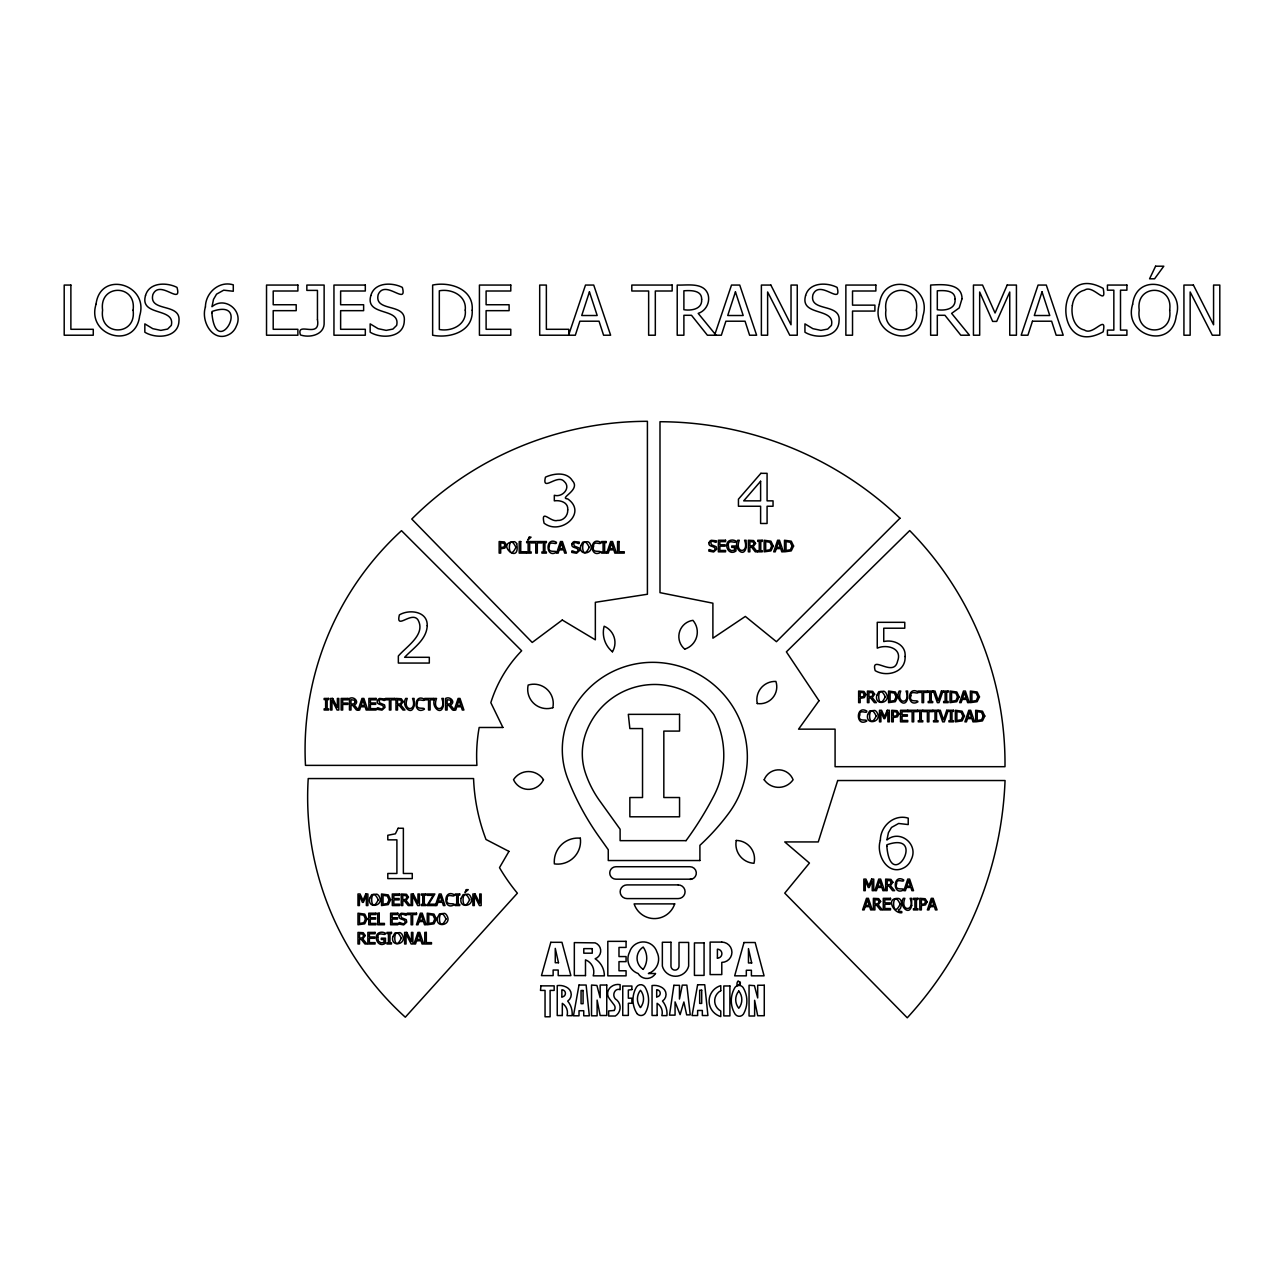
<?xml version="1.0" encoding="UTF-8"?>
<svg xmlns="http://www.w3.org/2000/svg" width="1284" height="1284" viewBox="0 0 1284 1284"><rect width="100%" height="100%" fill="white"/><g stroke="black" fill="none" stroke-linecap="round" stroke-linejoin="round"><path stroke-width="1.5" d="M358.075 710.02L361.976 698.432L363.886 698.432L367.786 710.02L366.165 710.02L365.105 706.778L360.692 706.778L359.632 710.02L356.422 710.02L352.747 705.414L350.997 705.414L350.997 710.02L349.457 710.02L349.457 698.432C354.191 695.816 359.969 702.412 354.304 704.98L358.413 710.02M568.587 335.22L585.504 285.064L593.722 285.064L610.622 335.22L603.592 335.22L599.034 321.209L579.87 321.209L575.328 335.22L539.697 335.22L539.697 285.064L546.358 285.064L546.358 329.298L568.764 329.298L568.764 335.22M454.215 710.02L458.115 698.432L460.009 698.432L463.909 710.02L462.288 710.02L461.245 706.778L456.815 706.778L455.772 710.02L452.546 710.02L448.886 705.414L447.121 705.414L447.121 710.02L445.58 710.02L445.58 698.432C450.331 695.816 456.109 702.412 450.427 704.98L454.552 710.02M714.594 335.22L731.511 285.064L739.728 285.064L756.629 335.22L749.599 335.22L745.057 321.209L725.893 321.209L721.335 335.22L707.388 335.22L691.498 315.286L683.89 315.286L683.89 335.22L677.214 335.22L677.214 285.064C687.405 285.497 704.354 281.886 708.222 295.063C710.084 302.735 705.799 310.921 698.191 313.392L716.055 335.22M738.156 985.502L740.419 982.966L738.156 980.928A4.51 4.51 0 0 0 737.321 985.727A4.992 4.992 0 0 0 734.705 987.91A25.439 25.439 0 0 0 735.218 1014.28A5.072 5.072 0 0 0 743.324 1014.28A26.258 26.258 0 0 0 743.324 987.91A4.992 4.992 0 0 0 738.156 985.502L737.321 985.727M739.295 985.197L740.354 983.801L739.761 981.602M690.006 879.412L691.659 879.187A6.34 6.34 0 0 0 690.006 866.732L615.967 866.732A6.227 6.227 0 0 0 609.739 872.959A6.227 6.227 0 0 0 615.967 879.187L691.659 879.187M516.714 543.726C520.903 566.437 494.035 542.233 514.515 541.704A4.43 4.43 0 0 1 516.714 543.726M211.892 312.911C215.985 361.623 252.948 297.134 212.004 311.482L211.892 312.911M886.827 846.204C890.919 894.932 927.883 830.443 886.923 844.776L886.827 846.204M901.769 904.113L900.405 908.494A4.301 4.301 0 0 1 898.495 909.81C898.094 913.02 902.78 909.891 901.801 912.731C893.841 914.096 884.885 897.067 898.784 898.495A4.43 4.43 0 0 1 900.967 900.501L901.769 904.113M205.424 306.972C200.465 322.011 213.834 344.337 230.526 333.599A15.954 15.954 0 0 0 236.352 326.088C243.96 310.953 224.957 295.721 212.004 306.699L213.497 299.397L216.563 294.148L223.705 290.184L233.287 291.259L233.287 284.839C219.131 280.522 205.504 292.768 205.424 306.972M414.09 705.654C411.875 716.905 400.977 705.991 405.712 698.432L407.253 698.432C402.117 711.962 417.669 711.962 412.549 698.432L414.09 698.432L414.09 705.654M443.381 705.654C441.182 716.905 430.268 705.991 435.003 698.432L436.544 698.432C431.408 711.962 446.976 711.962 441.84 698.432L443.381 698.432L443.381 705.654M746.116 547.482C743.918 558.733 733.02 547.819 737.754 540.259L739.295 540.259C734.159 553.789 749.712 553.789 744.576 540.259L746.116 540.259L746.116 547.482M880.359 840.282C875.399 855.321 888.753 877.646 905.445 866.893A15.954 15.954 0 0 0 911.287 859.397C918.895 844.262 899.875 829.015 886.923 839.993L888.416 832.69L891.497 827.442L898.623 823.477L908.221 824.569L908.221 818.133C894.065 813.831 880.423 826.061 880.359 840.282M907.595 698.271C905.38 709.522 894.483 698.608 899.217 691.049L900.758 691.049C895.622 704.579 911.175 704.579 906.055 691.049L907.595 691.049L907.595 698.271M911.688 905.541C909.473 916.792 898.575 905.878 903.31 898.335L904.851 898.335C899.715 911.849 915.283 911.865 910.147 898.335L911.688 898.335L911.688 905.541M133.087 310.166C136.778 336.504 98.916 336.488 102.592 310.166C98.836 283.716 136.826 283.748 133.087 310.166M317.453 319.668C320.888 339.506 295.818 320.631 300.44 334.947C310.054 338.254 324.948 334.691 324.13 322.188L324.13 285.064L306.844 285.064L306.844 290.393L317.453 290.393L317.453 319.668M378.218 899.779C369.487 917.964 369.519 881.53 378.218 899.779M401.33 938.203C392.583 956.403 392.631 919.97 401.33 938.203M446.013 918.991C437.282 937.192 437.314 900.742 446.013 918.991M469.591 899.779C460.86 917.964 460.908 881.53 469.591 899.779M515.911 547.337C507.18 565.522 507.228 529.088 515.911 547.337M589.212 547.337C580.48 565.522 580.529 529.088 589.212 547.337M876.186 716.055C867.438 734.255 867.486 697.822 876.186 716.055M885.27 696.843C876.539 715.044 876.587 678.61 885.27 696.843M916.391 310.166C920.098 336.504 882.236 336.488 885.912 310.166C882.156 283.716 920.146 283.748 916.391 310.166M900.164 904.113C891.433 922.329 891.465 885.88 900.164 904.113M1169.676 310.166C1173.383 336.504 1135.521 336.488 1139.197 310.166C1135.441 283.716 1173.432 283.748 1169.676 310.166M377.785 937.143L378.331 940.979L380.738 942.809L383.948 942.504L383.948 939.519L381.284 939.519L381.284 938.171L385.473 938.171L385.473 943.21C376.886 949.229 371.734 932.473 381.637 932.2A7.415 7.415 0 0 1 384.654 932.842L385.425 933.195C386.243 936.855 377.528 930.483 377.785 937.143M417.3 703.183C414.909 710.935 424.811 706.649 424.41 709.233C413.223 715.75 413.255 692.766 424.41 699.202C425.325 702.797 416.883 696.586 417.3 703.183M447.121 898.72C444.729 906.472 454.632 902.187 454.247 904.771C443.06 911.287 443.092 888.303 454.247 894.755C455.162 898.351 446.72 892.139 447.121 898.72M549.295 546.278C546.904 554.03 556.807 549.745 556.421 552.329C545.235 558.845 545.267 535.861 556.421 542.313C557.336 545.893 548.894 539.697 549.295 546.278M593.513 546.278C591.121 554.03 601.024 549.745 600.623 552.329C589.452 558.845 589.468 535.861 600.623 542.313C601.522 545.909 593.128 539.681 593.513 546.278M728.269 544.994L728.814 548.83L731.206 550.643L734.432 550.354L734.432 547.353L731.752 547.353L731.752 546.005L735.957 546.005L735.957 551.061C727.354 557.063 722.218 540.307 732.121 540.05A7.415 7.415 0 0 1 735.138 540.692L735.909 541.046C736.727 544.705 728.012 538.317 728.269 544.994M859.654 715.011C857.247 722.764 867.165 718.478 866.764 721.062C855.577 727.579 855.609 704.595 866.764 711.047C867.679 714.626 859.237 708.431 859.654 715.011M896.537 883.841C894.129 891.61 904.048 887.324 903.647 889.908C892.46 896.425 892.492 873.441 903.647 879.877C904.562 883.472 896.12 877.261 896.537 883.841M910.805 695.784C908.398 703.552 918.317 699.266 917.916 701.85C906.729 708.367 906.761 685.383 917.916 691.819C918.83 695.414 910.388 689.203 910.805 695.784M1072.333 305.592C1070.872 314.997 1073.873 327.709 1084.515 330.052C1093.085 336.264 1107.049 313.28 1103.165 331.818C1053.313 359.584 1053.49 260.957 1103.165 288.402C1107.017 307.261 1093.166 283.892 1084.482 290.184C1077.308 291.661 1073.087 298.723 1072.333 305.592M96.043 304.212C86.044 336.135 135.51 350.532 139.635 315.96C149.538 284.181 100.232 269.849 96.043 304.212M369.664 898.399C367.288 909.794 384.943 905.798 379.021 896.168A4.43 4.43 0 0 0 376.822 894.162L371.702 894.627L369.664 898.399M392.776 936.822C390.384 948.234 408.055 944.238 402.117 934.591A4.43 4.43 0 0 0 399.934 932.585L394.814 933.067L392.776 936.822M437.459 917.611C435.067 929.022 452.738 925.01 446.8 915.38A4.43 4.43 0 0 0 444.617 913.373L439.497 913.855L437.459 917.611M461.052 898.399C458.661 909.794 476.316 905.798 470.393 896.168A4.43 4.43 0 0 0 468.195 894.162L463.091 894.627L461.052 898.399M580.673 545.957C578.282 557.352 595.953 553.356 590.014 543.726A4.43 4.43 0 0 0 587.831 541.704L582.711 542.185L580.673 545.957M879.363 304.212C869.364 336.135 918.814 350.532 922.939 315.96C932.858 284.181 883.536 269.849 879.363 304.212M867.631 714.69C865.239 726.086 882.911 722.089 876.972 712.459A4.43 4.43 0 0 0 874.789 710.437L869.669 710.919L867.631 714.69M876.731 695.479C874.34 706.874 891.995 702.878 886.072 693.232A4.43 4.43 0 0 0 883.89 691.225L878.77 691.707L876.731 695.479M1132.649 304.212C1122.649 336.135 1172.115 350.532 1176.224 315.96C1186.143 284.181 1136.822 269.849 1132.649 304.212M567.721 509.876C568.122 515.638 563.307 520.935 557.384 520.453C550.708 522.62 540.628 507.95 544.079 523.182C560.739 535.99 587.912 512.926 567.705 498.898C558.235 498.288 581.203 490.087 572.455 480.778C567.014 471.549 553.789 473.347 545.459 477.15C541.655 492.703 557.272 473.523 564.158 481.42C571.428 487.759 562.376 497.791 554.319 495.271L554.319 500.856C560.306 499.941 568.571 502.429 567.721 509.876M365.507 918.975L363.886 922.682L359.52 923.453L359.52 914.513L363.741 915.219L365.507 918.975M389.036 899.763L387.415 903.471L383.049 904.241L383.049 895.301L387.27 896.007L389.036 899.763M465.257 310.102C466.975 324.692 451.759 331.866 439.321 329.49L439.321 290.794C451.663 288.483 466.798 295.641 465.257 310.102M434.762 918.975L433.157 922.682L428.776 923.453L428.776 914.513L433.013 915.219L434.762 918.975M771.668 546.037L770.063 549.745L765.681 550.515L765.681 541.575L769.918 542.281L771.668 546.037M792.019 546.037L790.398 549.745L786.033 550.515L786.033 541.575L790.254 542.281L792.019 546.037M896.088 696.827L894.483 700.534L890.101 701.305L890.101 692.381L894.322 693.071L896.088 696.827M957.559 696.827L955.938 700.534L951.572 701.305L951.572 692.381L955.794 693.071L957.559 696.827M962.872 716.039L961.267 719.746L956.885 720.517L956.885 711.593L961.106 712.283L962.872 716.039M977.894 696.827L976.289 700.534L971.908 701.305L971.908 692.381L976.145 693.071L977.894 696.827M983.207 716.039L981.602 719.746L977.22 720.517L977.22 711.593L981.457 712.283L983.207 716.039M905.076 656.509C906.023 672.174 886.811 677.583 875.19 670.665C870.359 653.765 893.792 678.385 897.58 661.164C902.684 648.131 886.666 643.958 877.245 648.163L877.245 622.323L904.771 622.323L904.771 628.213L883.745 628.213L883.745 641.551C893.632 639.207 906.279 644.857 905.076 656.509M506.474 545.026L504.805 548.124L500.696 548.798L500.696 553.115L499.155 553.115L499.155 541.543L504.5 541.928L506.474 545.026M865.946 694.548L864.293 697.629L860.184 698.319L860.184 702.637L858.643 702.637L858.643 691.049L863.988 691.45L865.946 694.548M899.041 713.76L897.372 716.857L893.279 717.531L893.279 721.849L891.738 721.849L891.738 710.277L897.067 710.662L899.041 713.76M927.144 901.817L925.475 904.915L921.366 905.589L921.366 909.907L919.826 909.907L919.826 898.335L925.17 898.72L927.144 901.817M145.509 295.577C139.394 316.779 175.619 307.036 171.302 325.398L167.61 329.073L160.837 330.373L152.78 328.672L144.835 323.873L144.835 332.219C156.199 339.217 178.476 337.853 178.958 320.936C180.948 302.446 148.463 312.558 152.86 294.598C159.762 278.708 182.216 306.507 176.999 287.391C166.711 282.175 149.137 282.143 145.509 295.577M370.835 295.577C364.736 316.779 400.961 307.036 396.644 325.398L392.936 329.073L386.163 330.373L378.122 328.672L370.161 323.873L370.161 332.219C381.541 339.217 403.802 337.853 404.283 320.936C406.29 302.446 373.805 312.558 378.186 294.598C385.088 278.708 407.558 306.507 402.341 287.391C392.053 282.175 374.463 282.143 370.835 295.577M377.384 700.871C375.971 705.751 384.333 703.504 383.338 707.741C381.797 711.513 376.164 704.932 377.239 709.314L382.006 710.148L385.04 707.388L384.558 704.9L379.791 702.926L379.085 700.647C380.513 697.1 385.698 703.183 384.654 698.977L379.663 698.464A3.691 3.691 0 0 0 377.929 699.684L377.384 700.871M399.115 915.62C397.703 920.516 406.065 918.269 405.07 922.506C403.529 926.262 398.024 919.729 398.955 924.079L403.722 924.913L406.755 922.153L406.274 919.649L401.507 917.691L400.801 915.396C402.229 911.865 407.413 917.932 406.37 913.726L401.378 913.229A3.691 3.691 0 0 0 399.661 914.449L399.115 915.62M571.958 543.967C570.545 548.862 578.907 546.615 577.912 550.836C576.356 554.624 570.722 548.027 571.797 552.425L576.564 553.26L579.598 550.483L579.116 547.995L574.349 546.021L573.643 543.742C575.088 540.211 580.272 546.278 579.228 542.073L574.221 541.559A3.691 3.691 0 0 0 572.504 542.779L571.958 543.967M709.041 542.683C707.628 547.578 715.99 545.331 714.995 549.568C713.455 553.34 707.821 546.759 708.896 551.141L713.663 551.976L716.697 549.215L716.215 546.711L711.448 544.753L710.742 542.458C712.171 538.927 717.355 544.994 716.312 540.789L711.32 540.291A3.691 3.691 0 0 0 709.587 541.511L709.041 542.683M805.598 295.577C799.499 316.779 835.724 307.036 831.406 325.398L827.699 329.073L820.941 330.373L812.884 328.672L804.94 323.873L804.94 332.219C816.303 339.217 838.58 337.853 839.062 320.936C841.052 302.446 808.567 312.558 812.965 294.598C819.866 278.708 842.32 306.507 837.104 287.391C826.816 282.175 809.241 282.143 805.598 295.577M367.096 918.991L364.736 923.838L357.979 924.769L357.979 913.197L364.752 914.112L367.096 918.991M390.625 899.779L388.266 904.626L381.508 905.557L381.508 893.985L388.282 894.9L390.625 899.779M472.191 310.198C473.459 331.657 449.898 338.623 432.644 335.22L432.644 285.064C449.865 281.405 473.876 288.948 472.191 310.198M436.367 918.991L434.008 923.838L427.235 924.769L427.235 913.197L434.024 914.112L436.367 918.991M773.273 546.053L770.914 550.9L764.14 551.831L764.14 540.259L770.93 541.174L773.273 546.053M793.608 546.053L791.249 550.9L784.492 551.831L784.492 540.259L791.265 541.174L793.608 546.053M897.693 696.859L895.317 701.706L888.56 702.637L888.56 691.049L895.333 691.98L897.693 696.859M959.148 696.859L956.789 701.706L950.032 702.637L950.032 691.049L956.805 691.98L959.148 696.859M964.477 716.071L962.101 720.918L955.344 721.849L955.344 710.277L962.117 711.192L964.477 716.071M979.499 696.859L977.14 701.706L970.367 702.637L970.367 691.049L977.156 691.98L979.499 696.859M984.812 716.071L982.453 720.918L975.679 721.849L975.679 710.277L982.469 711.192L984.812 716.071M540.981 985.855L540.484 990.413L545.042 990.413L545.042 1016.784L550.114 1016.784L550.114 990.413L554.174 990.413L554.174 985.855L540.981 985.855M427.219 625.661C426.657 639.689 413.352 648.019 404.637 657.296L429.305 657.296L429.305 663.058L398.345 663.058L398.345 656.012C406.547 646.366 426.336 634.344 417.878 619.707C411.362 610.863 395.44 630.653 399.388 614.892C409.243 608.985 427.781 611.2 427.219 625.661M365.218 935.554L362.81 938.941L366.935 943.981L364.945 943.981L361.269 939.39L359.52 939.39L359.52 943.981L357.979 943.981L357.979 932.409L363.276 932.698L365.218 935.554M403.224 701.578L400.817 704.98L404.942 710.02L402.935 710.02L399.276 705.414L397.51 705.414L397.51 710.02L395.97 710.02L395.97 698.432L401.282 698.737L403.224 701.578M408.472 897.131L406.081 900.517L410.19 905.557L408.2 905.557L404.524 900.951L402.775 900.951L402.775 905.557L401.234 905.557L401.234 893.985L406.547 894.274L408.472 897.131M755.57 543.405L753.178 546.791L757.287 551.831L755.297 551.831L751.621 547.225L749.872 547.225L749.872 551.831L748.331 551.831L748.331 540.259L753.644 540.548L755.57 543.405M874.661 694.195L872.269 697.597L876.378 702.637L874.388 702.637L870.712 698.031L868.963 698.031L868.963 702.637L867.422 702.637L867.422 691.049L872.735 691.338L874.661 694.195M962.037 298.674L959.228 307.903L951.621 313.392L969.468 335.22L960.817 335.22L944.928 315.286L937.304 315.286L937.304 335.22L930.643 335.22L930.643 285.064C941.445 284.454 961.941 282.657 962.037 298.674M880.631 901.464L878.224 904.867L882.349 909.907L880.342 909.907L876.683 905.3L874.918 905.3L874.918 909.907L873.377 909.907L873.377 898.335L878.689 898.623L880.631 901.464M892.894 882.252L890.486 885.655L894.611 890.679L892.605 890.679L888.945 886.088L887.18 886.088L887.18 890.679L885.655 890.679L885.655 879.107L890.952 879.396L892.894 882.252M673.891 985.309L669.494 1015.146L675.063 1015.146L675.063 1001.889L680.103 1014.617L683.874 1001.985L686.667 1014.874L690.23 1014.874L686.86 985.133L682.286 985.133L679.461 999.048L679.461 985.309L673.891 985.309M355.09 701.69L354.031 703.841L350.997 704.13L350.997 699.764L354.352 700.165L355.09 701.69M363.613 935.667L362.553 937.801L359.52 938.106L359.52 933.725L362.874 934.126L363.613 935.667M401.603 701.69L400.544 703.841L397.51 704.13L397.51 699.764L400.881 700.165L401.603 701.69M406.868 897.243L405.808 899.378L402.775 899.667L402.775 895.301L406.129 895.702L406.868 897.243M451.23 701.69L450.154 703.841L447.121 704.13L447.121 699.764L450.491 700.165L451.23 701.69M701.642 299.188C702.589 309.187 691.354 310.905 683.89 309.717L683.89 290.794C690.278 290.344 701.931 289.991 701.642 299.188M753.965 543.517L752.906 545.652L749.872 545.941L749.872 541.575L753.226 541.976L753.965 543.517M873.056 694.307L871.996 696.458L868.963 696.747L868.963 692.381L872.317 692.766L873.056 694.307M955.055 299.188C956.018 309.187 944.767 310.905 937.304 309.717L937.304 290.794C943.708 290.344 955.36 289.991 955.055 299.188M879.01 901.577L877.951 903.727L874.918 904.016L874.918 899.651L878.288 900.052L879.01 901.577M891.289 882.365L890.213 884.499L887.18 884.804L887.18 880.439L890.55 880.824L891.289 882.365M504.869 545.074L503.777 547.128L500.696 547.482L500.696 542.859L504.034 543.309L504.869 545.074M864.357 694.58L863.265 696.634L860.184 697.003L860.184 692.381L863.522 692.814L864.357 694.58M897.436 713.792L896.36 715.846L893.279 716.215L893.279 711.593L896.601 712.042L897.436 713.792M925.539 901.849L924.448 903.904L921.366 904.273L921.366 899.651L924.705 900.084L925.539 901.849M579.02 985.037L573.45 1015.804L579.02 1015.804L579.02 1010.733L583.738 1010.733L583.738 1015.804L589.324 1015.804L586.13 985.037L579.02 985.037M697.629 984.748L692.06 1015.532L697.629 1015.532L697.629 1010.46L702.348 1010.46L702.348 1015.532L707.917 1015.532L704.739 984.748L697.629 984.748M398.136 828.26L395.392 833.814L387.8 835.274L387.8 839.848L396.9 839.848L396.9 873.473L387.8 873.473L387.8 878.593L412.26 878.593L412.26 873.473L403.369 873.473L403.369 828.26L398.136 828.26M550.804 942.312L541.479 975.615L553.131 975.615L553.131 970.03L558.203 970.03L558.203 975.615L570.882 975.615L561.959 942.312L550.804 942.312M743.998 942.52L734.673 975.84L746.325 975.84L746.325 970.255L751.397 970.255L751.397 975.84L764.076 975.84L755.153 942.52L743.998 942.52M837.682 780.528L818.261 841.935L784.749 841.935L809.434 863.057L784.749 893.134L907.258 1017.795A372.119 372.119 0 0 0 1005.051 780.528L837.682 780.528M419.049 921.543L417.99 924.769L416.449 924.769L420.349 913.197L422.243 913.197L426.144 924.769L424.522 924.769L423.463 921.543L419.049 921.543M416.594 940.755L415.534 943.981L413.994 943.981L417.894 932.409L419.788 932.409L423.688 943.981L422.067 943.981L421.008 940.755L416.594 940.755M437.924 902.315L436.881 905.557L435.324 905.557L439.224 893.985L441.118 893.985L445.018 905.557L443.397 905.557L442.354 902.315L437.924 902.315M559.214 549.873L558.155 553.115L556.598 553.115L560.498 541.543L562.408 541.543L566.308 553.115L564.687 553.115L563.628 549.873L559.214 549.873M609.354 549.873L608.311 553.115L606.754 553.115L610.654 541.543L612.548 541.543L616.448 553.115L614.827 553.115L613.784 549.873L609.354 549.873M776.29 548.605L775.247 551.831L773.69 551.831L777.59 540.259L779.484 540.259L783.384 551.831L781.763 551.831L780.72 548.605L776.29 548.605M1032.464 321.209L1027.906 335.22L1021.181 335.22L1038.082 285.064L1046.299 285.064L1063.216 335.22L1056.17 335.22L1051.628 321.209L1032.464 321.209M865.191 906.664L864.148 909.907L862.591 909.907L866.491 898.335L868.385 898.335L872.285 909.907L870.664 909.907L869.605 906.664L865.191 906.664M877.454 887.453L876.41 890.679L874.853 890.679L878.754 879.107L880.647 879.107L884.548 890.679L882.927 890.679L881.883 887.453L877.454 887.453M962.181 699.395L961.122 702.637L959.581 702.637L963.481 691.049L965.375 691.049L969.276 702.637L967.654 702.637L966.595 699.395L962.181 699.395M906.44 887.453L905.397 890.679L903.84 890.679L907.74 879.107L909.634 879.107L913.534 890.679L911.913 890.679L910.87 887.453L906.44 887.453M967.494 718.607L966.451 721.849L964.894 721.849L968.794 710.277L970.688 710.277L974.588 721.849L972.967 721.849L971.924 718.607L967.494 718.607M929.953 906.664L928.91 909.907L927.353 909.907L931.253 898.335L933.163 898.335L937.063 909.907L935.426 909.907L934.383 906.664L929.953 906.664M362.89 700.005L361.109 705.462L364.688 705.462L362.89 700.005M589.436 291.869L581.732 315.511L597.188 315.511L589.436 291.869M459.03 700.005L457.248 705.462L460.812 705.462L459.03 700.005M421.248 914.77L419.467 920.227L423.046 920.227L421.248 914.77M418.793 933.982L417.011 939.439L420.59 939.439L418.793 933.982M440.139 895.558L438.358 901.015L441.921 901.015L440.139 895.558M561.413 543.116L559.631 548.573L563.194 548.573L561.413 543.116M611.569 543.116L609.788 548.573L613.351 548.573L611.569 543.116M735.443 291.869L727.739 315.511L743.195 315.511L735.443 291.869M778.505 541.832L776.724 547.289L780.287 547.289L778.505 541.832M1042.03 291.869L1034.31 315.511L1049.766 315.511L1042.03 291.869M867.39 899.891L865.625 905.348L869.188 905.348L867.39 899.891M879.668 880.68L877.887 886.137L881.45 886.137L879.668 880.68M964.38 692.622L962.599 698.079L966.178 698.079L964.38 692.622M908.655 880.68L906.873 886.137L910.436 886.137L908.655 880.68M969.709 711.834L967.927 717.291L971.49 717.291L969.709 711.834M932.168 899.891L930.386 905.348L933.949 905.348L932.168 899.891M941.413 691.049L938.203 700.663L935.009 691.049L933.356 691.049L937.336 702.637L939.005 702.637L942.986 691.049L941.413 691.049M946.725 710.277L943.531 719.875L940.321 710.277L938.668 710.277L942.649 721.849L944.318 721.849L948.298 710.277L946.725 710.277M365.763 893.985L362.971 900.421L360.082 893.985L357.979 893.985L357.979 905.557L359.408 905.557L359.408 895.59L362.409 902.363L363.34 902.363L366.357 895.59L366.357 905.557L367.898 905.557L367.898 893.985L365.763 893.985M1007.17 285.064L995.068 312.991L982.549 285.064L973.449 285.064L973.449 335.22L979.676 335.22L979.676 292.014L992.644 321.417L996.689 321.417L1009.754 292.014L1009.754 335.22L1016.43 335.22L1016.43 285.064L1007.17 285.064M887.244 710.277L884.451 716.713L881.562 710.277L879.476 710.277L879.476 721.849L880.904 721.849L880.904 711.866L883.906 718.655L884.836 718.655L887.854 711.866L887.854 721.849L889.379 721.849L889.379 710.277L887.244 710.277M871.611 879.107L868.835 885.559L865.93 879.107L863.843 879.107L863.843 890.679L865.272 890.679L865.272 880.712L868.273 887.501L869.204 887.501L872.221 880.712L872.221 890.679L873.762 890.679L873.762 879.107L871.611 879.107M529.168 537.193L527.772 540.099L531.046 537.193L529.168 537.193M466.349 889.635L464.952 892.541L468.227 889.635L466.349 889.635M1155.6 266.205L1149.565 278.805L1154.589 278.805L1163.785 266.205L1155.6 266.205M508.946 851.388L499.492 867.647A190.706 190.706 0 0 0 517.388 893.199L405.311 1017.201A296.781 296.781 0 0 1 308.224 778.553L473.571 778.553A190.706 190.706 0 0 0 486.01 839.495L508.946 851.388M433.157 895.349L426.962 905.557L435.051 905.557L435.051 904.193L428.631 904.193L434.891 893.985L427.251 893.985L427.251 895.349L433.157 895.349M818.999 700.743L798.568 729.152L835.081 729.152L835.081 766.692L1004.987 766.692A332.203 332.203 0 0 0 909.698 530.597L786.386 651.855L818.999 700.743M760.609 481.259L743.709 500.856L760.609 500.856L760.609 481.259M760.882 473.331L738.444 499.171L738.444 506.249L760.609 506.249L760.609 523.487L767.078 523.487L767.078 506.249L773.048 506.249L773.048 500.856L767.078 500.856L767.078 473.331L760.882 473.331M899.988 518.222L776.435 641.695L745.33 616.432L712.893 638.196L712.893 603.191L659.992 592.646L659.992 421.73A348.943 348.943 0 0 1 899.988 518.222M562.28 620.028L532.218 642.449L411.763 519.057A333.487 333.487 0 0 1 647.409 421.312L647.409 594.251L595.343 602.308L595.343 639.833L562.28 620.028M631.889 989.579L628.341 990.076L628.341 998.198L631.889 998.198L631.889 1003.269L628.341 1003.269L628.341 1015.435L622.756 1015.435L622.756 986.032L631.889 986.032L631.889 989.579M614.153 1010.476L608.664 1010.941L608.664 1016.013L615.309 1016.013A10.015 10.015 0 0 0 615.309 998.888A6.163 6.163 0 0 1 615.309 990.783A4.141 4.141 0 0 1 620.108 989.723L620.108 984.651A10.994 10.994 0 0 0 609.563 988.279A8.202 8.202 0 0 0 609.563 998.92L614.153 1004.987A4.542 4.542 0 0 1 614.153 1010.476M699.908 860.537L608.263 860.537L608.263 849.735L600.35 838.564A268.212 268.212 0 0 1 567.817 778.89A80.555 80.555 0 0 1 567.817 720.292A91.1 91.1 0 0 1 656.622 662.416A94.936 94.936 0 0 1 728.734 700.679A94.454 94.454 0 0 1 728.734 813.27A229.531 229.531 0 0 1 699.908 845.321L699.908 860.537M70.877 285.064L64.2 285.064L64.2 335.22L93.267 335.22L93.267 329.298L70.877 329.298L70.877 285.064M297.888 285.064L266.526 285.064L266.526 335.22L297.888 335.22L297.888 329.298L273.203 329.298L273.203 310.664L296.203 310.664L296.203 304.741L273.203 304.741L273.203 291.003L297.888 291.003L297.888 285.064M365.314 285.064L333.952 285.064L333.952 335.22L365.314 335.22L365.314 329.298L340.629 329.298L340.629 310.664L363.629 310.664L363.629 304.741L340.629 304.741L340.629 291.003L365.314 291.003L365.314 285.064M510.791 285.064L479.43 285.064L479.43 335.22L510.791 335.22L510.791 329.298L486.106 329.298L486.106 310.664L509.106 310.664L509.106 304.741L486.106 304.741L486.106 291.003L510.791 291.003L510.791 285.064M672.158 285.064L631.808 285.064L631.808 291.003L648.645 291.003L648.645 335.22L655.322 335.22L655.322 291.003L672.158 291.003L672.158 285.064M770.849 285.064L761.38 285.064L761.38 335.22L767.623 335.22L767.623 291.966L789.772 335.22L797.252 335.22L797.252 285.064L791.024 285.064L791.024 324.788L770.849 285.064M875.865 285.064L845.867 285.064L845.867 335.22L852.528 335.22L852.528 311.065L874.902 311.065L874.902 305.143L852.528 305.143L852.528 291.003L875.865 291.003L875.865 285.064M1126.903 285.064L1107.434 285.064L1107.434 290.184L1113.838 290.184L1113.838 330.1L1107.434 330.1L1107.434 335.22L1126.903 335.22L1126.903 330.1L1120.499 330.1L1120.499 290.184L1126.903 290.184L1126.903 285.064M1193.398 285.064L1183.928 285.064L1183.928 335.22L1190.156 335.22L1190.156 291.966L1212.321 335.22L1219.8 335.22L1219.8 285.064L1213.573 285.064L1213.573 324.788L1193.398 285.064M725.572 540.259L718.334 540.259L718.334 551.831L725.572 551.831L725.572 550.467L719.875 550.467L719.875 546.165L725.187 546.165L725.187 544.801L719.875 544.801L719.875 541.623L725.572 541.623L725.572 540.259M762.247 540.259L757.753 540.259L757.753 541.431L759.229 541.431L759.229 550.643L757.753 550.643L757.753 551.831L762.247 551.831L762.247 550.643L760.77 550.643L760.77 541.431L762.247 541.431L762.247 540.259M520.742 541.543L519.201 541.543L519.201 553.115L525.91 553.115L525.91 551.751L520.742 551.751L520.742 541.543M531.159 541.543L526.665 541.543L526.665 542.715L528.141 542.715L528.141 551.927L526.665 551.927L526.665 553.115L531.159 553.115L531.159 551.927L529.682 551.927L529.682 542.715L531.159 542.715L531.159 541.543M541.19 541.543L531.881 541.543L531.881 542.907L535.765 542.907L535.765 553.115L537.306 553.115L537.306 542.907L541.19 542.907L541.19 541.543M546.39 541.543L541.912 541.543L541.912 542.715L543.389 542.715L543.389 551.927L541.912 551.927L541.912 553.115L546.39 553.115L546.39 551.927L544.914 551.927L544.914 542.715L546.39 542.715L546.39 541.543M606.112 541.543L601.618 541.543L601.618 542.715L603.095 542.715L603.095 551.927L601.618 551.927L601.618 553.115L606.112 553.115L606.112 551.927L604.636 551.927L604.636 542.715L606.112 542.715L606.112 541.543M619.097 541.543L617.556 541.543L617.556 553.115L624.265 553.115L624.265 551.751L619.097 551.751L619.097 541.543M927.481 691.049L918.172 691.049L918.172 692.429L922.056 692.429L922.056 702.637L923.597 702.637L923.597 692.429L927.481 692.429L927.481 691.049M932.698 691.049L928.204 691.049L928.204 692.236L929.68 692.236L929.68 701.449L928.204 701.449L928.204 702.637L932.698 702.637L932.698 701.449L931.221 701.449L931.221 692.236L932.698 692.236L932.698 691.049M948.138 691.049L943.644 691.049L943.644 692.236L945.12 692.236L945.12 701.449L943.644 701.449L943.644 702.637L948.138 702.637L948.138 701.449L946.661 701.449L946.661 692.236L948.138 692.236L948.138 691.049M328.624 698.432L324.146 698.432L324.146 699.619L325.622 699.619L325.622 708.832L324.146 708.832L324.146 710.02L328.624 710.02L328.624 708.832L327.147 708.832L327.147 699.619L328.624 699.619L328.624 698.432M332.716 698.432L330.534 698.432L330.534 710.02L331.962 710.02L331.962 700.037L337.082 710.02L338.799 710.02L338.799 698.432L337.371 698.432L337.371 707.596L332.716 698.432M348.076 698.432L341.159 698.432L341.159 710.02L342.684 710.02L342.684 704.434L347.852 704.434L347.852 703.07L342.684 703.07L342.684 699.812L348.076 699.812L348.076 698.432M376.116 698.432L368.877 698.432L368.877 710.02L376.116 710.02L376.116 708.64L370.418 708.64L370.418 704.354L375.731 704.354L375.731 702.974L370.418 702.974L370.418 699.812L376.116 699.812L376.116 698.432M394.814 698.432L385.489 698.432L385.489 699.812L389.389 699.812L389.389 710.02L390.914 710.02L390.914 699.812L394.814 699.812L394.814 698.432M433.976 698.432L424.667 698.432L424.667 699.812L428.551 699.812L428.551 710.02L430.092 710.02L430.092 699.812L433.976 699.812L433.976 698.432M907.74 710.277L900.501 710.277L900.501 721.849L907.74 721.849L907.74 720.468L902.042 720.468L902.042 716.183L907.355 716.183L907.355 714.803L902.042 714.803L902.042 711.641L907.74 711.641L907.74 710.277M917.562 710.277L908.253 710.277L908.253 711.641L912.138 711.641L912.138 721.849L913.678 721.849L913.678 711.641L917.562 711.641L917.562 710.277M922.779 710.277L918.285 710.277L918.285 711.448L919.761 711.448L919.761 720.661L918.285 720.661L918.285 721.849L922.779 721.849L922.779 720.661L921.302 720.661L921.302 711.448L922.779 711.448L922.779 710.277M932.81 710.277L923.501 710.277L923.501 711.641L927.385 711.641L927.385 721.849L928.926 721.849L928.926 711.641L932.81 711.641L932.81 710.277M938.01 710.277L933.516 710.277L933.516 711.448L934.993 711.448L934.993 720.661L933.516 720.661L933.516 721.849L938.01 721.849L938.01 720.661L936.534 720.661L936.534 711.448L938.01 711.448L938.01 710.277M953.45 710.277L948.956 710.277L948.956 711.448L950.433 711.448L950.433 720.661L948.956 720.661L948.956 721.849L953.45 721.849L953.45 720.661L951.974 720.661L951.974 711.448L953.45 711.448L953.45 710.277M679.557 714.353L628.325 714.353L629.85 728.558L642.53 728.558L642.53 797.524L629.85 797.524L629.85 816.801L679.557 816.801L679.557 797.524L663.828 797.524L663.828 731.094L679.557 731.094L679.557 714.353M502.895 727.482L479.173 727.482A160.051 160.051 0 0 0 476.91 765.376L305.48 765.376A297.23 297.23 0 0 1 401.491 530.677L521.657 650.779A130.021 130.021 0 0 0 490.825 702.669L502.895 727.482M686.041 840.651L620.108 840.651L620.108 829.239L600.511 801.954A105.24 105.24 0 0 1 585.504 773.177A60.974 60.974 0 0 1 585.504 734.127A73.044 73.044 0 0 1 713.872 714.69A88.018 88.018 0 0 1 713.872 795.839A343.358 343.358 0 0 1 686.041 840.651M678.225 884.901L627.009 884.901A6.853 6.853 0 0 0 620.156 891.738A6.853 6.853 0 0 0 627.009 898.591L678.225 898.591A6.853 6.853 0 0 0 685.078 891.738A6.853 6.853 0 0 0 678.225 884.901M399.533 893.985L392.294 893.985L392.294 905.557L399.533 905.557L399.533 904.193L393.835 904.193L393.835 899.891L399.147 899.891L399.147 898.527L393.835 898.527L393.835 895.349L399.533 895.349L399.533 893.985M413.288 893.985L411.105 893.985L411.105 905.557L412.549 905.557L412.549 895.574L417.669 905.557L419.387 905.557L419.387 893.985L417.958 893.985L417.958 903.15L413.288 893.985M425.774 893.985L421.28 893.985L421.28 895.157L422.757 895.157L422.757 904.369L421.28 904.369L421.28 905.557L425.774 905.557L425.774 904.369L424.298 904.369L424.298 895.157L425.774 895.157L425.774 893.985M459.72 893.985L455.226 893.985L455.226 895.157L456.703 895.157L456.703 904.369L455.226 904.369L455.226 905.557L459.72 905.557L459.72 904.369L458.244 904.369L458.244 895.157L459.72 895.157L459.72 893.985M475.064 893.985L472.881 893.985L472.881 905.557L474.326 905.557L474.326 895.574L479.43 905.557L481.163 905.557L481.163 893.985L479.718 893.985L479.718 903.15L475.064 893.985M890.502 898.335L883.264 898.335L883.264 909.907L890.502 909.907L890.502 908.526L884.804 908.526L884.804 904.241L890.117 904.241L890.117 902.861L884.804 902.861L884.804 899.699L890.502 899.699L890.502 898.335M917.932 898.335L913.438 898.335L913.438 899.506L914.914 899.506L914.914 908.719L913.438 908.719L913.438 909.907L917.932 909.907L917.932 908.719L916.455 908.719L916.455 899.506L917.932 899.506L917.932 898.335M674.694 903.888L634.119 903.888A21.347 21.347 0 0 0 674.694 903.888M376.003 913.197L368.765 913.197L368.765 924.769L376.003 924.769L376.003 923.405L370.306 923.405L370.306 919.103L375.618 919.103L375.618 917.739L370.306 917.739L370.306 914.561L376.003 914.561L376.003 913.197M379.245 913.197L377.705 913.197L377.705 924.769L384.414 924.769L384.414 923.405L379.245 923.405L379.245 913.197M397.831 913.197L390.593 913.197L390.593 924.769L397.831 924.769L397.831 923.405L392.134 923.405L392.134 919.103L397.446 919.103L397.446 917.739L392.134 917.739L392.134 914.561L397.831 914.561L397.831 913.197M416.53 913.197L407.221 913.197L407.221 914.561L411.105 914.561L411.105 924.769L412.646 924.769L412.646 914.561L416.53 914.561L416.53 913.197M375.088 932.409L367.85 932.409L367.85 943.981L375.088 943.981L375.088 942.616L369.391 942.616L369.391 938.315L374.703 938.315L374.703 936.951L369.391 936.951L369.391 933.773L375.088 933.773L375.088 932.409M391.459 932.409L386.965 932.409L386.965 933.596L388.442 933.596L388.442 942.809L386.965 942.809L386.965 943.981L391.459 943.981L391.459 942.809L389.983 942.809L389.983 933.596L391.459 933.596L391.459 932.409M406.803 932.409L404.62 932.409L404.62 943.981L406.049 943.981L406.049 933.998L411.169 943.981L412.886 943.981L412.886 932.409L411.458 932.409L411.458 941.573L406.803 932.409M426.32 932.409L424.779 932.409L424.779 943.981L431.488 943.981L431.488 942.616L426.32 942.616L426.32 932.409M626.078 941.349L607.813 941.349L607.813 975.84L626.078 975.84L626.078 970.768L618.984 970.768L618.984 961.636L626.078 961.636L626.078 956.564L618.984 956.564L618.984 947.431L626.078 947.431L626.078 941.349M721.785 942.103L710.116 942.103L710.116 974.572L721.785 974.572L721.785 962.39A10.144 10.144 0 0 0 731.928 952.246A10.144 10.144 0 0 0 721.785 942.103M670.97 942.263L662.351 942.263L662.351 966.098A13.594 13.594 0 0 0 688.657 966.098L688.657 942.44L679.011 942.44L679.011 966.098A4.029 4.029 0 0 1 674.999 970.126A4.029 4.029 0 0 1 670.97 966.098L670.97 942.263M704.065 942.921L694.435 942.921L694.435 975.391L704.065 975.391L704.065 942.921M592.261 948.635L583.787 948.635L583.787 953.193L592.261 953.193L592.261 948.635M558.492 962.727L555.266 962.727L555.266 948.378L558.492 962.727M751.686 962.952L748.46 962.952L748.46 948.603L751.686 962.952M655.482 973.529L648.388 973.529A15.36 15.36 0 0 0 656.959 952.086A14.317 14.317 0 0 0 629.561 952.086A15.36 15.36 0 0 0 638.132 973.529A10.079 10.079 0 0 0 655.482 973.529M585.488 975.583L574.333 975.583L574.333 942.616L595.134 942.873A8.442 8.442 0 0 1 595.134 958.763A20.175 20.175 0 0 1 604.363 975.84L593.208 975.84A12.872 12.872 0 0 0 585.488 959.854L585.488 975.583M606.754 985.037L600.158 985.037L600.158 997.716L596.899 985.454L591.523 985.037L591.523 1015.804L597.108 1015.804L597.108 1000.076L600.158 1015.5L606.754 1015.5L606.754 985.037M764.269 985.245L757.688 985.245L757.688 997.925L754.43 985.663L749.053 985.245L749.053 1016.013L754.623 1016.013L754.623 1000.3L757.688 1015.724L764.269 1015.724L764.269 985.245M729.89 985.968L723.807 985.968L723.807 1015.901L729.89 1015.901L729.89 985.968M701.69 990.221L699.668 990.221L699.668 1003.414L701.69 1003.414L701.69 990.221M583.08 990.494L581.058 990.494L581.058 1003.687L583.08 1003.687L583.08 990.494M657.119 1015.484L652.047 1015.484L652.047 985.55A14.991 14.991 0 0 1 662.512 987.861A7.897 7.897 0 0 1 662.512 1001.055A19.774 19.774 0 0 1 666.926 1015.612L661.854 1015.612A10.946 10.946 0 0 0 657.119 1003.302L657.119 1015.484M562.312 1015.532L557.24 1015.532L557.24 985.614A14.991 14.991 0 0 1 567.705 987.926A7.897 7.897 0 0 1 567.705 1001.103A19.774 19.774 0 0 1 572.118 1015.676L567.047 1015.676A10.946 10.946 0 0 0 562.312 1003.366L562.312 1015.532M720.773 990.718L720.773 985.647A16.082 16.082 0 0 0 720.773 1016.575L720.773 1011.006A11.492 11.492 0 0 1 720.773 990.718M717.403 958.169L717.403 949.181A4.494 4.494 0 0 1 721.897 953.675A4.494 4.494 0 0 1 717.403 958.169M656.686 996.833L656.686 989.739A3.547 3.547 0 0 1 660.233 993.286A3.547 3.547 0 0 1 656.686 996.833M561.862 996.898L561.862 989.787A3.547 3.547 0 0 1 565.425 993.351A3.547 3.547 0 0 1 561.862 996.898M580.32 838.195A23.642 23.642 0 0 0 554.367 863.875A22.823 22.823 0 0 0 580.32 838.195M543.453 779.661A17.848 17.848 0 0 0 513.536 779.661A16.371 16.371 0 0 0 543.453 779.661M552.81 707.709A19.356 19.356 0 0 0 528.173 685.062A19.276 19.276 0 0 0 552.81 707.709M612.452 651.791A17.88 17.88 0 0 0 604.154 626.223A24.861 24.861 0 0 0 612.452 651.791M684.725 649.126A17.848 17.848 0 0 0 692.911 620.349A16.371 16.371 0 0 0 684.725 649.126M757.271 703.536A16.933 16.933 0 0 0 775.905 681.435A18.233 18.233 0 0 0 757.271 703.536M764.189 779.757A17.543 17.543 0 0 0 793.095 779.757A15.488 15.488 0 0 0 764.189 779.757M736.262 840.458A19.148 19.148 0 0 0 753.981 863.297A18.425 18.425 0 0 0 736.262 840.458M643.188 969.372A19.308 19.308 0 0 0 643.188 947.046A13.225 13.225 0 0 0 643.188 969.372M636.928 1013.509A5.072 5.072 0 0 0 645.049 1013.509A26.258 26.258 0 0 0 645.049 987.139A4.992 4.992 0 0 0 636.415 987.139A25.439 25.439 0 0 0 636.928 1013.509M640.491 1007.507A13.739 13.739 0 0 0 640.491 990.269A13.594 13.594 0 0 0 640.491 1007.507M738.782 991.039A13.594 13.594 0 0 0 738.782 1008.277A13.739 13.739 0 0 0 738.782 991.039"/></g></svg>
